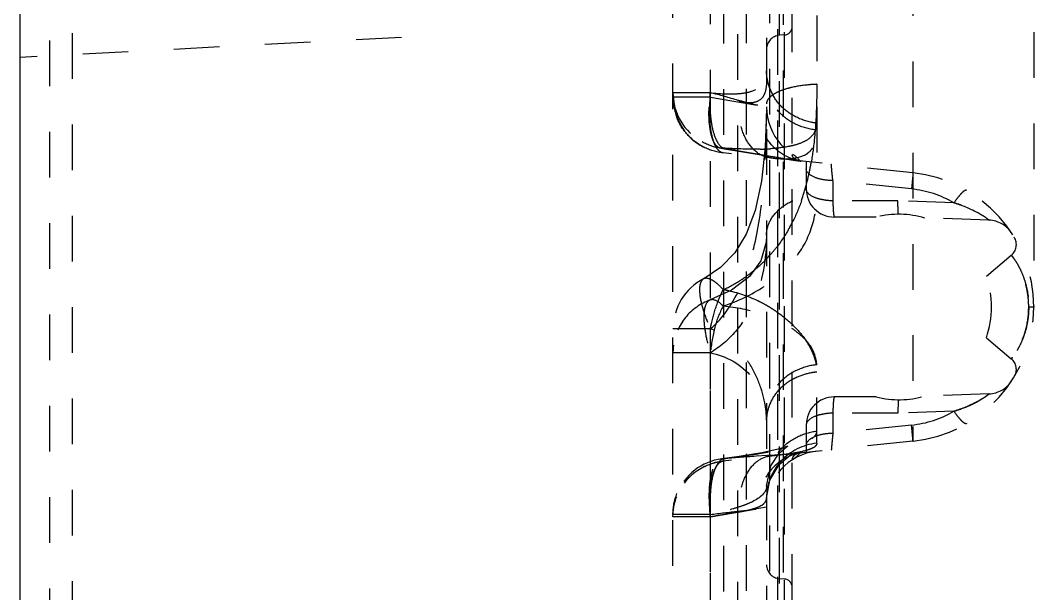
# Model space of a CAD drawing. Header units: millimetres. Extents: x 1147 to 12155, y -6137 to -4403.
# Drawn here: x 3268.09 to 3304.37, y -5353.49 to -5332.97 of the extents above; entities that cross this region are included whole.
import ezdxf

# ---------------------------------------------------------------- set-up
doc = ezdxf.new("R2010")
doc.units = ezdxf.units.MM
doc.header["$LTSCALE"] = 16.335
doc.linetypes.add('HIDDEN', pattern=[0.2, 0.1, -0.1])
doc.layers.get('0').update_dxf_attribs({"linetype": 'CONTINUOUS'})
doc.layers.add('DEFAULT_2', color=8, linetype='HIDDEN')

msp = doc.modelspace()

# ---------------------------------------------------------------- linework, layer by layer
at = {"color": 7, "linetype": 'Continuous'}
msp.add_line((3268.086, -5503.772), (3268.086, -5023.709), dxfattribs=at)
at = {"layer": 'DEFAULT_2', "color": 8, "linetype": 'HIDDEN'}
for p, q in [((3293.277, -5402.415), (3293.277, -5115.128)), ((3295.718, -5399.454), (3295.718, -5118.089)), ((3295.207, -5396.995), (3295.207, -5120.548)), ((3294.799, -5121.249), (3294.799, -5396.294)), ((3292.79, -5388.654), (3292.79, -5127.217)), ((3295.437, -5127.584), (3295.437, -5389.959)), ((3291.451, -5388.431), (3291.451, -5129.112)), ((3294.918, -5388.619), (3294.918, -5128.948)), ((3295.401, -5128.948), (3295.401, -5388.595)), ((3304.365, -5261.525), (3304.365, -5343.234)), ((3300.043, -5262.572), (3300.043, -5348.033)), ((3293.777, -5384.107), (3293.777, -5273.351)), ((3294.074, -5273.351), (3294.074, -5384.107)), ((3295.267, -5379.262), (3295.267, -5296.647)), ((3281.739, -5314.672), (3281.739, -5333.586)), ((3296.6, -5316.464), (3296.6, -5339.214)), ((3269.144, -5410.477), (3269.144, -5331.696)), ((3269.958, -5406.948), (3269.958, -5331.576)), ((3281.739, -5333.586), (3268.086, -5334.302)), ((3295.437, -5333.5), (3295.267, -5333.512)), ((3292.79, -5335.566), (3291.451, -5335.566)), ((3292.79, -5335.72), (3291.451, -5335.72)), ((3292.79, -5335.72), (3294.799, -5336.072)), ((3294.798, -5336.18), (3294.754, -5337.515)), ((3293.164, -5337.555), (3293.362, -5337.585)), ((3293.252, -5337.551), (3293.165, -5337.555)), ((3300.043, -5338.434), (3293.252, -5337.72)), ((3293.362, -5337.585), (3295.749, -5337.976)), ((3294.754, -5337.515), (3294.622, -5338.734)), ((3294.828, -5337.817), (3294.948, -5337.839)), ((3295.749, -5337.976), (3296.043, -5338.013)), ((3295.963, -5337.997), (3295.963, -5337.998)), ((3295.963, -5337.997), (3295.963, -5337.997)), ((3295.963, -5337.997), (3295.97, -5338.002)), ((3295.963, -5337.997), (3295.963, -5337.997)), ((3296.221, -5338.032), (3296.221, -5339.01)), ((3294.622, -5338.734), (3294.391, -5339.782)), ((3299.991, -5339.009), (3297.174, -5338.713)), ((3297.174, -5338.713), (3297.174, -5339.435)), ((3299.504, -5339.435), (3297.174, -5339.435)), ((3301.51, -5339.505), (3299.504, -5339.435)), ((3294.391, -5339.782), (3294.07, -5340.627)), ((3298.728, -5340.016), (3297.226, -5340.016)), ((3302.766, -5340.129), (3300.469, -5340.048)), ((3294.07, -5340.627), (3293.664, -5341.293)), ((3293.664, -5341.293), (3293.156, -5341.826)), ((3302.67, -5342.134), (3303.563, -5341.384)), ((3293.156, -5341.826), (3292.55, -5342.226)), ((3292.55, -5342.226), (3292.549, -5342.226)), ((3292.782, -5342.982), (3292.782, -5342.982)), ((3304.365, -5343.234), (3304.186, -5343.234)), ((3292.791, -5344.018), (3291.451, -5344.018)), ((3292.79, -5390.326), (3292.791, -5344.018)), ((3302.67, -5344.333), (3303.563, -5345.083)), ((3292.79, -5344.875), (3291.451, -5344.875)), ((3296.6, -5348.108), (3296.6, -5345.299)), ((3302.766, -5346.338), (3300.469, -5346.419)), ((3298.728, -5346.451), (3297.226, -5346.451)), ((3299.504, -5347.032), (3297.174, -5347.032)), ((3297.174, -5347.032), (3297.174, -5347.754)), ((3301.51, -5346.962), (3299.504, -5347.032)), ((3296.221, -5347.457), (3296.221, -5348.435)), ((3299.991, -5347.458), (3297.174, -5347.754)), ((3300.043, -5348.033), (3293.252, -5348.747)), ((3294.823, -5348.548), (3294.424, -5348.575)), ((3295.221, -5348.321), (3294.632, -5348.446)), ((3294.944, -5348.539), (3294.823, -5348.548)), ((3295.421, -5348.513), (3294.956, -5348.568)), ((3295.752, -5348.459), (3295.421, -5348.513)), ((3295.841, -5348.438), (3295.752, -5348.459)), ((3295.763, -5348.47), (3295.841, -5348.438)), ((3295.975, -5348.461), (3295.967, -5348.467)), ((3293.207, -5348.664), (3293.252, -5348.664)), ((3293.207, -5348.664), (3293.207, -5348.664)), ((3292.79, -5350.747), (3294.799, -5350.395)), ((3294.799, -5350.395), (3294.248, -5350.492)), ((3292.79, -5350.659), (3291.451, -5350.659)), ((3292.79, -5350.747), (3291.451, -5350.747)), ((3294.248, -5350.492), (3292.791, -5350.747)), ((3295.437, -5352.967), (3295.267, -5352.955))]:
    msp.add_line(p, q, dxfattribs=at)
for points in [[(3296.029, -5338.012), (3295.975, -5338.002), (3295.963, -5337.997)], [(3294.799, -5340.67), (3294.786, -5340.916), (3294.595, -5341.587), (3294.19, -5342.143), (3293.548, -5342.629), (3292.782, -5342.982)], [(3294.799, -5349.642), (3294.95, -5348.923), (3295.247, -5348.468), (3295.515, -5348.243), (3295.564, -5348.216)], [(3295.564, -5348.216), (3295.533, -5348.228), (3295.221, -5348.321)], [(3294.632, -5348.446), (3293.818, -5348.579), (3293.201, -5348.665)], [(3294.799, -5350.08), (3294.916, -5349.43), (3295.249, -5348.867), (3295.641, -5348.535), (3295.763, -5348.47)], [(3295.963, -5348.47), (3295.974, -5348.466), (3296.029, -5348.456)], [(3295.967, -5348.467), (3295.963, -5348.47), (3295.975, -5348.465)]]:
    msp.add_lwpolyline(points, dxfattribs=at)
for centre, radius, start, end in [((3295.416, -5333.199), 0.302, 274, 0), ((3295.302, -5334.013), 0.503, 94, 180), ((3293.462, -5335.566), 2.011, 180.0043, 241.184), ((3293.459, -5335.744), 1.987, 180.0196, 263.9834), ((3296.81, -5336.072), 2.011, 180, 264), ((3294.38, -5328.287), 9.299, 271.1966, 272.7554), ((3294.447, -5329.738), 7.846, 272.7742, 273.7178), ((3308.094, -5263.837), 75.16, 259.92736, 260.24348), ((3295.215, -5338.632), 1.006, 38.2883, 58.083), ((3296.098, -5337.347), 0.669, 260.4432, 264.0521), ((3286.334, -5336.32), 10.215, 348.9545, 350.2226), ((3287.436, -5336.541), 9.091, 345.5779, 348.9936), ((3299.539, -5343.234), 4.826, 276, 84), ((3288.794, -5336.893), 7.688, 340.7356, 345.5988), ((3297.226, -5339.01), 1.006, 180, 270), ((3299.591, -5342.81), 3.821, 59.8618, 83.9982), ((3299.94, -5344.635), 5.365, 69.9399, 72.9899), ((3299.539, -5343.234), 3.318, 73.721, 104.1411), ((3290.518, -5337.573), 5.833, 331.2634, 333.3368), ((3302.731, -5341.133), 1.006, 33.3405, 88), ((3303.24, -5340.999), 0.503, 310, 31.12), ((3291.109, -5337.948), 5.132, 318.1569, 321.4587), ((3291.14, -5337.976), 5.09, 309.5751, 318.1547), ((3291.066, -5337.886), 5.207, 303.1849, 309.56), ((3293.459, -5344.011), 2.004, 116.9983, 179.9998), ((3290.934, -5337.678), 5.453, 295.156, 303.1552), ((3299.539, -5343.234), 3.318, 340.6476, 19.3524), ((3301.079, -5343.219), 3.105, 10.9882, 15.1882), ((3292.36, -5347.446), 4.913, 77.1129, 79.5454), ((3292.33, -5347.569), 5.04, 63.8416, 77.0951), ((3301, -5343.233), 3.186, 359.995, 10.9612), ((3292.399, -5347.427), 4.883, 60.1647, 63.8321), ((3292.442, -5347.351), 4.795, 58.3863, 60.1586), ((3301.026, -5343.236), 3.159, 346.2246, 0.0508), ((3301.187, -5343.278), 2.993, 337.2365, 346.2682), ((3293.448, -5344.876), 1.997, 172.1824, 179.9708), ((3303.24, -5345.468), 0.503, 328.8789, 50), ((3296.801, -5347.81), 2.254, 113.5831, 119.1121), ((3302.731, -5345.334), 1.006, 272, 326.6595), ((3299.539, -5343.234), 3.318, 255.8589, 286.279), ((3297.226, -5347.457), 1.006, 90, 180), ((3296.144, -5347.284), 1.345, 172.9303, 179.9207), ((3299.591, -5343.658), 3.821, 276, 300.1399), ((3296.797, -5350.107), 2.007, 95.9264, 137.541), ((3301.986, -5456.867), 108.556, 93.99475, 94.6152), ((3296.81, -5350.395), 2.011, 96, 180), ((3287.534, -5239.991), 108.801, 273.90487, 274.13534), ((3292.841, -5312.979), 35.62, 274.0886, 274.6847), ((3294.016, -5337.541), 11.063, 277.624, 278.3817), ((3294.357, -5339.858), 8.721, 278.3855, 279.1055), ((3294.641, -5341.626), 6.93, 279.0989, 280.0475), ((3295.22, -5347.826), 1.001, 301.917, 320.766), ((3293.451, -5350.743), 1.999, 96.0509, 158.9286), ((3293.462, -5350.659), 2.011, 97.5248, 158.1423), ((3296.763, -5350.082), 1.964, 158.7232, 179.9438), ((3295.302, -5352.454), 0.503, 180, 266), ((3295.416, -5353.268), 0.302, 0, 86)]:
    msp.add_arc(centre, radius, start, end, dxfattribs=at)
for points, knots in [([(3292.79, -5335.566), (3293.069, -5335.595), (3293.467, -5335.624), (3293.966, -5335.587), (3294.337, -5335.508), (3294.719, -5335.271), (3294.799, -5334.935), (3294.799, -5334.779)], [0, 0, 0, 0, 0.343428, 0.487974, 0.61194, 0.808724, 1, 1, 1, 1]), ([(3294.91, -5335.382), (3294.892, -5335.332), (3294.83, -5335.137), (3294.799, -5334.931), (3294.799, -5334.779)], [0, 0, 0, 0, 0.25992, 1, 1, 1, 1]), ([(3294.799, -5335.137), (3294.799, -5335.279), (3294.784, -5335.482), (3294.68, -5335.713), (3294.528, -5335.879), (3294.206, -5335.957), (3293.949, -5335.923), (3293.803, -5335.897)], [0, 0, 0, 0, 0.278037, 0.389549, 0.491169, 0.70895, 1, 1, 1, 1]), ([(3296.6, -5336.901), (3296.359, -5336.879), (3295.888, -5336.758), (3295.294, -5336.362), (3294.894, -5335.798), (3294.799, -5335.353), (3294.799, -5335.137)], [0, 0, 0, 0, 0.264193, 0.519593, 0.763737, 1, 1, 1, 1]), ([(3295.705, -5336.351), (3295.521, -5336.239), (3295.19, -5335.959), (3294.981, -5335.579), (3294.91, -5335.382)], [0, 0, 0, 0, 0.506357, 1, 1, 1, 1]), ([(3295.218, -5335.536), (3295.188, -5335.55), (3295.088, -5335.599), (3294.993, -5335.66), (3294.935, -5335.714)], [0, 0, 0, 0, 0.290091, 1, 1, 1, 1]), ([(3295.702, -5335.378), (3295.656, -5335.389), (3295.492, -5335.431), (3295.329, -5335.485), (3295.218, -5335.536)], [0, 0, 0, 0, 0.277132, 1, 1, 1, 1]), ([(3296.6, -5335.265), (3296.522, -5335.268), (3296.22, -5335.286), (3295.92, -5335.327), (3295.702, -5335.378)], [0, 0, 0, 0, 0.259292, 1, 1, 1, 1]), ([(3296.6, -5335.265), (3296.6, -5335.402), (3296.596, -5335.945), (3296.574, -5336.489), (3296.543, -5336.893)], [0, 0, 0, 0, 0.253045, 1, 1, 1, 1]), ([(3293.164, -5337.555), (3293.072, -5337.541), (3292.939, -5337.403), (3292.845, -5337.171), (3292.755, -5336.797), (3292.726, -5336.251), (3292.759, -5335.798), (3292.79, -5335.566)], [0, 0, 0, 0, 0.131586, 0.232732, 0.35963, 0.670368, 1, 1, 1, 1]), ([(3293.252, -5337.72), (3293.16, -5337.71), (3293.021, -5337.582), (3292.916, -5337.355), (3292.806, -5336.981), (3292.752, -5336.426), (3292.768, -5335.96), (3292.79, -5335.72)], [0, 0, 0, 0, 0.128272, 0.227623, 0.353223, 0.665031, 1, 1, 1, 1]), ([(3293.251, -5337.72), (3293.16, -5337.71), (3293.021, -5337.582), (3292.916, -5337.354), (3292.806, -5336.981), (3292.752, -5336.425), (3292.768, -5335.96), (3292.79, -5335.72)], [0, 0, 0, 0, 0.128285, 0.227642, 0.353245, 0.665046, 1, 1, 1, 1]), ([(3292.768, -5336.453), (3292.761, -5336.268), (3292.765, -5336.023), (3292.784, -5335.779), (3292.79, -5335.72)], [0, 0, 0, 0, 0.7548, 1, 1, 1, 1]), ([(3292.769, -5336.469), (3292.761, -5336.281), (3292.765, -5336.03), (3292.784, -5335.781), (3292.79, -5335.72)], [0, 0, 0, 0, 0.75472, 1, 1, 1, 1]), ([(3292.876, -5336.86), (3292.83, -5336.655), (3292.78, -5336.223), (3292.778, -5335.789), (3292.79, -5335.566)], [0, 0, 0, 0, 0.485349, 1, 1, 1, 1]), ([(3294.488, -5336.017), (3294.385, -5335.999), (3294.151, -5335.941), (3293.587, -5335.782), (3293.125, -5335.649), (3292.79, -5335.566)], [0, 0, 0, 0, 0.178279, 0.411193, 1, 1, 1, 1]), ([(3294.94, -5337.897), (3294.776, -5337.88), (3294.421, -5337.733), (3294.035, -5337.253), (3293.817, -5336.608), (3293.789, -5336.134), (3293.803, -5335.897)], [0, 0, 0, 0, 0.196615, 0.437012, 0.716248, 1, 1, 1, 1]), ([(3294.935, -5335.714), (3294.913, -5335.734), (3294.846, -5335.804), (3294.799, -5335.9), (3294.799, -5335.968)], [0, 0, 0, 0, 0.307537, 1, 1, 1, 1]), ([(3292.791, -5344.018), (3293.27, -5343.611), (3294.011, -5342.456), (3294.542, -5340.458), (3294.775, -5338.258), (3294.799, -5336.744), (3294.799, -5335.968)], [0, 0, 0, 0, 0.221752, 0.46571, 0.726397, 1, 1, 1, 1]), ([(3296.081, -5338.017), (3295.643, -5337.971), (3294.97, -5337.578), (3294.56, -5336.739), (3294.483, -5336.254), (3294.488, -5336.017)], [0, 0, 0, 0, 0.478026, 0.742462, 1, 1, 1, 1]), ([(3292.846, -5337.096), (3292.835, -5337.047), (3292.794, -5336.835), (3292.775, -5336.619), (3292.768, -5336.453)], [0, 0, 0, 0, 0.231259, 1, 1, 1, 1]), ([(3292.846, -5337.096), (3292.835, -5337.047), (3292.794, -5336.835), (3292.775, -5336.619), (3292.768, -5336.453)], [0, 0, 0, 0, 0.231259, 1, 1, 1, 1]), ([(3292.846, -5337.096), (3292.835, -5337.047), (3292.794, -5336.835), (3292.775, -5336.619), (3292.768, -5336.453)], [0, 0, 0, 0, 0.231259, 1, 1, 1, 1]), ([(3296.6, -5336.656), (3296.524, -5336.648), (3296.211, -5336.597), (3295.91, -5336.476), (3295.705, -5336.351)], [0, 0, 0, 0, 0.240081, 1, 1, 1, 1]), ([(3293.252, -5337.551), (3293.158, -5337.508), (3292.992, -5337.271), (3292.913, -5337.02), (3292.876, -5336.86)], [0, 0, 0, 0, 0.386911, 1, 1, 1, 1]), ([(3294.94, -5337.897), (3295.189, -5337.923), (3295.618, -5337.954), (3296.135, -5337.847), (3296.399, -5337.633), (3296.572, -5337.344), (3296.6, -5337.08), (3296.6, -5336.901)], [0, 0, 0, 0, 0.328519, 0.56596, 0.665561, 0.765615, 1, 1, 1, 1]), ([(3296.6, -5336.656), (3296.596, -5336.747), (3296.563, -5336.932), (3296.391, -5337.176), (3296.101, -5337.354), (3295.869, -5337.427), (3295.738, -5337.459)], [0, 0, 0, 0, 0.214764, 0.430228, 0.683445, 1, 1, 1, 1]), ([(3296.543, -5336.893), (3296.535, -5336.991), (3296.501, -5337.38), (3296.45, -5337.767), (3296.401, -5338.054)], [0, 0, 0, 0, 0.25246, 1, 1, 1, 1]), ([(3292.995, -5337.511), (3292.979, -5337.483), (3292.913, -5337.352), (3292.871, -5337.209), (3292.846, -5337.096)], [0, 0, 0, 0, 0.213627, 1, 1, 1, 1]), ([(3292.995, -5337.511), (3292.979, -5337.483), (3292.913, -5337.352), (3292.871, -5337.209), (3292.846, -5337.096)], [0, 0, 0, 0, 0.213626, 1, 1, 1, 1]), ([(3292.995, -5337.511), (3292.979, -5337.483), (3292.913, -5337.352), (3292.871, -5337.209), (3292.846, -5337.096)], [0, 0, 0, 0, 0.213626, 1, 1, 1, 1]), ([(3293.251, -5337.72), (3293.229, -5337.717), (3293.118, -5337.687), (3293.04, -5337.589), (3292.995, -5337.511)], [0, 0, 0, 0, 0.202988, 1, 1, 1, 1]), ([(3293.251, -5337.72), (3293.229, -5337.717), (3293.118, -5337.687), (3293.04, -5337.589), (3292.995, -5337.511)], [0, 0, 0, 0, 0.202988, 1, 1, 1, 1]), ([(3293.251, -5337.72), (3293.229, -5337.717), (3293.118, -5337.687), (3293.04, -5337.589), (3292.996, -5337.512)], [0, 0, 0, 0, 0.20324, 1, 1, 1, 1]), ([(3293.252, -5337.551), (3293.394, -5337.573), (3293.92, -5337.657), (3294.445, -5337.749), (3294.828, -5337.817)], [0, 0, 0, 0, 0.270318, 1, 1, 1, 1]), ([(3294.574, -5337.584), (3294.472, -5337.586), (3294.03, -5337.589), (3293.589, -5337.571), (3293.252, -5337.551)], [0, 0, 0, 0, 0.232584, 1, 1, 1, 1]), ([(3295.738, -5337.459), (3295.681, -5337.473), (3295.423, -5337.527), (3295.16, -5337.554), (3294.956, -5337.568)], [0, 0, 0, 0, 0.22414, 1, 1, 1, 1]), ([(3295.357, -5337.91), (3295.392, -5337.916), (3295.522, -5337.938), (3295.653, -5337.959), (3295.749, -5337.974)], [0, 0, 0, 0, 0.266725, 1, 1, 1, 1]), ([(3296.029, -5338.012), (3295.965, -5338.005), (3295.879, -5337.987), (3295.79, -5337.922), (3295.747, -5337.881), (3295.705, -5337.782), (3295.738, -5337.784)], [0, 0, 0, 0, 0.470493, 0.632183, 0.76051, 1, 1, 1, 1]), ([(3295.738, -5337.85), (3295.735, -5337.842), (3295.728, -5337.823), (3295.726, -5337.792), (3295.738, -5337.785)], [0, 0, 0, 0, 0.357799, 1, 1, 1, 1]), ([(3295.749, -5337.974), (3295.775, -5337.977), (3295.872, -5337.992), (3295.97, -5338.005), (3296.041, -5338.013)], [0, 0, 0, 0, 0.268254, 1, 1, 1, 1]), ([(3297.174, -5338.713), (3297.05, -5338.71), (3296.815, -5338.684), (3296.48, -5338.599), (3296.221, -5338.423), (3296.221, -5338.289)], [0, 0, 0, 0, 0.337848, 0.632617, 1, 1, 1, 1]), ([(3297.174, -5338.713), (3297.166, -5338.633), (3297.155, -5338.52), (3297.141, -5338.378), (3297.133, -5338.292), (3297.129, -5338.225), (3297.121, -5338.17), (3297.125, -5338.149), (3297.118, -5338.126), (3297.121, -5338.126)], [0, 0, 0, 0, 0.407929, 0.580511, 0.727184, 0.844746, 0.930559, 0.982681, 1, 1, 1, 1]), ([(3300.043, -5338.434), (3300.047, -5338.434), (3300.039, -5338.455), (3300.044, -5338.477), (3300.036, -5338.53), (3300.032, -5338.595), (3300.023, -5338.679), (3300.01, -5338.819), (3299.999, -5338.931), (3299.991, -5339.009)], [0, 0, 0, 0, 0.017604, 0.0694, 0.154447, 0.271213, 0.417335, 0.590263, 1, 1, 1, 1]), ([(3297.174, -5339.435), (3297.05, -5339.432), (3296.815, -5339.406), (3296.48, -5339.32), (3296.221, -5339.145), (3296.221, -5339.01)], [0, 0, 0, 0, 0.337799, 0.632548, 1, 1, 1, 1]), ([(3301.962, -5339.06), (3301.943, -5339.048), (3301.868, -5339.079), (3301.776, -5339.166), (3301.645, -5339.315), (3301.558, -5339.436), (3301.51, -5339.505)], [0, 0, 0, 0, 0.103756, 0.308107, 0.614402, 1, 1, 1, 1]), ([(3301.962, -5339.06), (3301.951, -5339.053), (3301.928, -5339.055), (3301.911, -5339.063), (3301.905, -5339.065)], [0, 0, 0, 0, 0.681851, 1, 1, 1, 1]), ([(3293.252, -5343.204), (3293.765, -5343.027), (3294.699, -5342.594), (3295.81, -5341.636), (3296.469, -5340.47), (3296.6, -5339.624), (3296.6, -5339.214)], [0, 0, 0, 0, 0.292694, 0.5489, 0.778475, 1, 1, 1, 1]), ([(3294.799, -5340.662), (3294.799, -5340.504), (3294.888, -5340.149), (3295.261, -5339.678), (3295.865, -5339.337), (3296.348, -5339.233), (3296.6, -5339.214)], [0, 0, 0, 0, 0.189402, 0.419531, 0.698579, 1, 1, 1, 1]), ([(3297.174, -5339.435), (3297.132, -5339.434), (3296.972, -5339.426), (3296.813, -5339.402), (3296.698, -5339.372)], [0, 0, 0, 0, 0.258794, 1, 1, 1, 1]), ([(3297.174, -5339.435), (3297.176, -5339.514), (3297.181, -5339.655), (3297.191, -5339.82), (3297.201, -5339.92), (3297.209, -5339.971), (3297.215, -5339.998), (3297.222, -5340.016), (3297.226, -5340.016)], [0, 0, 0, 0, 0.406085, 0.722945, 0.839327, 0.924638, 0.977754, 1, 1, 1, 1]), ([(3299.519, -5339.915), (3299.516, -5339.886), (3299.507, -5339.726), (3299.505, -5339.566), (3299.504, -5339.435)], [0, 0, 0, 0, 0.182674, 1, 1, 1, 1]), ([(3301.51, -5339.505), (3301.792, -5339.591), (3302.129, -5339.721), (3302.498, -5339.933), (3302.627, -5340.015), (3302.727, -5340.092), (3302.751, -5340.111), (3302.769, -5340.129), (3302.766, -5340.129)], [0, 0, 0, 0, 0.627448, 0.769396, 0.890648, 0.973508, 0.994455, 1, 1, 1, 1]), ([(3294.799, -5340.67), (3294.798, -5341.492), (3294.599, -5342.748), (3293.741, -5344.139), (3293.129, -5344.672), (3292.79, -5344.875)], [0, 0, 0, 0, 0.508532, 0.75558, 1, 1, 1, 1]), ([(3303.629, -5341.468), (3303.62, -5341.456), (3303.605, -5341.435), (3303.58, -5341.408), (3303.575, -5341.394), (3303.561, -5341.385), (3303.563, -5341.384)], [0, 0, 0, 0, 0.432636, 0.746438, 0.936558, 1, 1, 1, 1]), ([(3303.563, -5341.384), (3303.567, -5341.384), (3303.572, -5341.399), (3303.591, -5341.416), (3303.618, -5341.454), (3303.656, -5341.504), (3303.7, -5341.569), (3303.774, -5341.682), (3303.874, -5341.861), (3303.99, -5342.124), (3304.137, -5342.58), (3304.186, -5342.965), (3304.186, -5343.234)], [0, 0, 0, 0, 0.004687, 0.018704, 0.041737, 0.073367, 0.113157, 0.160681, 0.277613, 0.422427, 0.594023, 1, 1, 1, 1]), ([(3292.55, -5342.226), (3292.477, -5342.263), (3292.409, -5342.414), (3292.398, -5342.627), (3292.424, -5342.952), (3292.547, -5343.427), (3292.697, -5343.813), (3292.79, -5344.018)], [0, 0, 0, 0, 0.129344, 0.225025, 0.343767, 0.643178, 1, 1, 1, 1]), ([(3293.251, -5342.614), (3293.185, -5342.541), (3293.057, -5342.414), (3292.845, -5342.249), (3292.639, -5342.181), (3292.55, -5342.226)], [0, 0, 0, 0, 0.354414, 0.638975, 1, 1, 1, 1]), ([(3292.782, -5342.982), (3292.442, -5343.104), (3291.817, -5343.543), (3291.518, -5344.246), (3291.469, -5344.604)], [0, 0, 0, 0, 0.499844, 1, 1, 1, 1]), ([(3292.783, -5342.983), (3292.695, -5343.017), (3292.596, -5343.181), (3292.559, -5343.425), (3292.551, -5343.788), (3292.622, -5344.281), (3292.727, -5344.677), (3292.79, -5344.875)], [0, 0, 0, 0, 0.141441, 0.248777, 0.380489, 0.686515, 1, 1, 1, 1]), ([(3293.252, -5343.204), (3293.214, -5343.165), (3293.092, -5343.047), (3292.897, -5342.94), (3292.783, -5342.983)], [0, 0, 0, 0, 0.310345, 1, 1, 1, 1]), ([(3292.79, -5344.018), (3292.805, -5343.937), (3292.875, -5343.607), (3292.971, -5343.282), (3293.06, -5343.044)], [0, 0, 0, 0, 0.243985, 1, 1, 1, 1]), ([(3293.252, -5343.204), (3293.113, -5343.434), (3292.919, -5343.991), (3292.82, -5344.564), (3292.79, -5344.875)], [0, 0, 0, 0, 0.462615, 1, 1, 1, 1]), ([(3296.6, -5345.299), (3296.592, -5345.062), (3296.448, -5344.683), (3296.083, -5344.277), (3295.525, -5343.846), (3294.576, -5343.419), (3293.721, -5343.247), (3293.252, -5343.204)], [0, 0, 0, 0, 0.168038, 0.269745, 0.386567, 0.665644, 1, 1, 1, 1]), ([(3294.956, -5343.267), (3295.03, -5343.313), (3295.31, -5343.496), (3295.57, -5343.709), (3295.746, -5343.881)], [0, 0, 0, 0, 0.262243, 1, 1, 1, 1]), ([(3304.186, -5343.234), (3304.186, -5343.373), (3304.168, -5343.643), (3304.094, -5344.02), (3303.99, -5344.343), (3303.874, -5344.606), (3303.773, -5344.785), (3303.701, -5344.899), (3303.655, -5344.963), (3303.62, -5345.013), (3303.586, -5345.05), (3303.58, -5345.07), (3303.561, -5345.082), (3303.563, -5345.083)], [0, 0, 0, 0, 0.210878, 0.406366, 0.577908, 0.722648, 0.839507, 0.886986, 0.926735, 0.958325, 0.981309, 0.995309, 1, 1, 1, 1]), ([(3295.746, -5343.881), (3295.877, -5344.01), (3296.299, -5344.48), (3296.6, -5345.109), (3296.6, -5345.562)], [0, 0, 0, 0, 0.288207, 1, 1, 1, 1]), ([(3294.739, -5346.663), (3294.689, -5346.395), (3294.522, -5345.856), (3293.998, -5344.861), (3293.33, -5344.207), (3292.791, -5344.018)], [0, 0, 0, 0, 0.241256, 0.494025, 1, 1, 1, 1]), ([(3292.79, -5344.875), (3293.355, -5344.976), (3294.359, -5345.556), (3294.799, -5346.625), (3294.799, -5347.113)], [0, 0, 0, 0, 0.540841, 1, 1, 1, 1]), ([(3296.6, -5345.299), (3296.365, -5345.321), (3295.896, -5345.454), (3295.112, -5345.96), (3294.799, -5346.671), (3294.799, -5347.113)], [0, 0, 0, 0, 0.256162, 0.519774, 1, 1, 1, 1]), ([(3303.563, -5345.083), (3303.569, -5345.082), (3303.579, -5345.054), (3303.596, -5345.042), (3303.607, -5345.028)], [0, 0, 0, 0, 0.25247, 1, 1, 1, 1]), ([(3296.6, -5345.562), (3296.542, -5345.567), (3296.302, -5345.599), (3296.067, -5345.671), (3295.899, -5345.745)], [0, 0, 0, 0, 0.241895, 1, 1, 1, 1]), ([(3295.705, -5345.841), (3295.524, -5345.942), (3295.197, -5346.193), (3294.983, -5346.546), (3294.91, -5346.728)], [0, 0, 0, 0, 0.513715, 1, 1, 1, 1]), ([(3302.766, -5346.338), (3302.769, -5346.338), (3302.751, -5346.356), (3302.727, -5346.375), (3302.627, -5346.452), (3302.498, -5346.534), (3302.129, -5346.746), (3301.792, -5346.876), (3301.51, -5346.962)], [0, 0, 0, 0, 0.005533, 0.026467, 0.109375, 0.230717, 0.372711, 1, 1, 1, 1]), ([(3302.283, -5346.654), (3302.389, -5346.599), (3302.552, -5346.502), (3302.71, -5346.395), (3302.76, -5346.347)], [0, 0, 0, 0, 0.633412, 1, 1, 1, 1]), ([(3294.799, -5347.281), (3294.799, -5347.231), (3294.794, -5347.023), (3294.768, -5346.817), (3294.739, -5346.663)], [0, 0, 0, 0, 0.24476, 1, 1, 1, 1]), ([(3294.91, -5346.728), (3294.898, -5346.76), (3294.852, -5346.887), (3294.821, -5347.019), (3294.809, -5347.118)], [0, 0, 0, 0, 0.257152, 1, 1, 1, 1]), ([(3297.226, -5346.451), (3297.222, -5346.451), (3297.215, -5346.469), (3297.209, -5346.496), (3297.201, -5346.547), (3297.191, -5346.647), (3297.181, -5346.812), (3297.176, -5346.953), (3297.174, -5347.032)], [0, 0, 0, 0, 0.022246, 0.075362, 0.160673, 0.277055, 0.593915, 1, 1, 1, 1]), ([(3299.519, -5346.552), (3299.516, -5346.581), (3299.507, -5346.741), (3299.505, -5346.901), (3299.504, -5347.032)], [0, 0, 0, 0, 0.182674, 1, 1, 1, 1]), ([(3301.51, -5346.962), (3301.578, -5346.942), (3301.841, -5346.855), (3302.099, -5346.748), (3302.283, -5346.653)], [0, 0, 0, 0, 0.254422, 1, 1, 1, 1]), ([(3297.174, -5347.032), (3297.05, -5347.035), (3296.815, -5347.061), (3296.48, -5347.147), (3296.221, -5347.323), (3296.221, -5347.457)], [0, 0, 0, 0, 0.337798, 0.632546, 1, 1, 1, 1]), ([(3297.174, -5347.032), (3297.132, -5347.033), (3296.972, -5347.041), (3296.813, -5347.065), (3296.698, -5347.095)], [0, 0, 0, 0, 0.258796, 1, 1, 1, 1]), ([(3301.962, -5347.407), (3301.943, -5347.419), (3301.868, -5347.388), (3301.776, -5347.301), (3301.645, -5347.152), (3301.558, -5347.031), (3301.51, -5346.962)], [0, 0, 0, 0, 0.10376, 0.30811, 0.614404, 1, 1, 1, 1]), ([(3300.043, -5348.033), (3300.047, -5348.033), (3300.039, -5348.012), (3300.044, -5347.99), (3300.036, -5347.937), (3300.032, -5347.872), (3300.023, -5347.788), (3300.01, -5347.648), (3299.999, -5347.536), (3299.991, -5347.458)], [0, 0, 0, 0, 0.017605, 0.069401, 0.154448, 0.271214, 0.417336, 0.590264, 1, 1, 1, 1]), ([(3301.962, -5347.407), (3301.951, -5347.414), (3301.928, -5347.412), (3301.911, -5347.404), (3301.905, -5347.402)], [0, 0, 0, 0, 0.68184, 1, 1, 1, 1]), ([(3301.962, -5347.407), (3301.951, -5347.414), (3301.928, -5347.412), (3301.911, -5347.404), (3301.905, -5347.402)], [0, 0, 0, 0, 0.68184, 1, 1, 1, 1]), ([(3293.252, -5348.664), (3293.697, -5348.606), (3294.336, -5348.517), (3295.138, -5348.369), (3295.629, -5348.258), (3296.036, -5348.133), (3296.37, -5347.997), (3296.6, -5347.813), (3296.6, -5347.685)], [0, 0, 0, 0, 0.376857, 0.540915, 0.683411, 0.801294, 0.892599, 1, 1, 1, 1]), ([(3296.6, -5347.685), (3296.36, -5347.71), (3295.878, -5347.86), (3295.088, -5348.428), (3294.799, -5349.177), (3294.799, -5349.643)], [0, 0, 0, 0, 0.252262, 0.51398, 1, 1, 1, 1]), ([(3297.174, -5347.754), (3297.05, -5347.757), (3296.815, -5347.783), (3296.48, -5347.868), (3296.221, -5348.044), (3296.221, -5348.178)], [0, 0, 0, 0, 0.337848, 0.632617, 1, 1, 1, 1]), ([(3297.174, -5347.754), (3297.166, -5347.834), (3297.155, -5347.947), (3297.141, -5348.089), (3297.133, -5348.175), (3297.129, -5348.242), (3297.121, -5348.297), (3297.125, -5348.318), (3297.118, -5348.341), (3297.121, -5348.341)], [0, 0, 0, 0, 0.407827, 0.580416, 0.727126, 0.844731, 0.930564, 0.982685, 1, 1, 1, 1]), ([(3296.6, -5348.108), (3296.6, -5348.126), (3296.575, -5348.22), (3296.479, -5348.27), (3296.41, -5348.301)], [0, 0, 0, 0, 0.191212, 1, 1, 1, 1]), ([(3294.94, -5348.57), (3294.775, -5348.587), (3294.419, -5348.735), (3294.033, -5349.217), (3293.817, -5349.862), (3293.789, -5350.335), (3293.803, -5350.57)], [0, 0, 0, 0, 0.197721, 0.438817, 0.71773, 1, 1, 1, 1]), ([(3296.081, -5348.45), (3295.643, -5348.496), (3294.97, -5348.889), (3294.56, -5349.728), (3294.483, -5350.213), (3294.488, -5350.45)], [0, 0, 0, 0, 0.478023, 0.74246, 1, 1, 1, 1]), ([(3295.484, -5348.506), (3295.442, -5348.511), (3295.267, -5348.534), (3295.091, -5348.554), (3294.957, -5348.568)], [0, 0, 0, 0, 0.236488, 1, 1, 1, 1]), ([(3296.029, -5348.456), (3295.978, -5348.461), (3295.856, -5348.484), (3295.738, -5348.579), (3295.722, -5348.653)], [0, 0, 0, 0, 0.401707, 1, 1, 1, 1]), ([(3296.029, -5348.456), (3295.996, -5348.459), (3295.938, -5348.469), (3295.832, -5348.506), (3295.75, -5348.575), (3295.726, -5348.648), (3295.73, -5348.678), (3295.738, -5348.683)], [0, 0, 0, 0, 0.236479, 0.429352, 0.817085, 0.934242, 1, 1, 1, 1]), ([(3296.029, -5348.456), (3295.996, -5348.459), (3295.938, -5348.469), (3295.832, -5348.506), (3295.75, -5348.575), (3295.726, -5348.648), (3295.73, -5348.678), (3295.738, -5348.683)], [0, 0, 0, 0, 0.236479, 0.429352, 0.817085, 0.934242, 1, 1, 1, 1]), ([(3296.081, -5348.45), (3296.055, -5348.453), (3295.945, -5348.464), (3295.835, -5348.473), (3295.75, -5348.48)], [0, 0, 0, 0, 0.228986, 1, 1, 1, 1]), ([(3296.26, -5348.356), (3296.231, -5348.365), (3296.096, -5348.403), (3295.958, -5348.431), (3295.85, -5348.45)], [0, 0, 0, 0, 0.218962, 1, 1, 1, 1]), ([(3296.41, -5348.301), (3296.399, -5348.306), (3296.35, -5348.327), (3296.299, -5348.344), (3296.26, -5348.356)], [0, 0, 0, 0, 0.228319, 1, 1, 1, 1]), ([(3292.79, -5350.659), (3292.763, -5350.423), (3292.737, -5349.964), (3292.776, -5349.414), (3292.875, -5349.04), (3292.974, -5348.81), (3293.11, -5348.677), (3293.202, -5348.665)], [0, 0, 0, 0, 0.331904, 0.643138, 0.769452, 0.869867, 1, 1, 1, 1]), ([(3293.252, -5348.747), (3293.16, -5348.757), (3293.021, -5348.885), (3292.916, -5349.113), (3292.806, -5349.486), (3292.752, -5350.042), (3292.768, -5350.507), (3292.79, -5350.747)], [0, 0, 0, 0, 0.128273, 0.227623, 0.353223, 0.665031, 1, 1, 1, 1]), ([(3293.251, -5348.747), (3293.16, -5348.757), (3293.021, -5348.885), (3292.916, -5349.113), (3292.806, -5349.486), (3292.752, -5350.042), (3292.768, -5350.507), (3292.79, -5350.747)], [0, 0, 0, 0, 0.128282, 0.227638, 0.35324, 0.665043, 1, 1, 1, 1]), ([(3292.768, -5350.024), (3292.774, -5349.851), (3292.805, -5349.531), (3292.903, -5349.093), (3293.093, -5348.764), (3293.251, -5348.747)], [0, 0, 0, 0, 0.364683, 0.664109, 1, 1, 1, 1]), ([(3293.252, -5348.664), (3293.158, -5348.693), (3292.98, -5348.916), (3292.837, -5349.364), (3292.77, -5349.977), (3292.773, -5350.426), (3292.79, -5350.659)], [0, 0, 0, 0, 0.138657, 0.364888, 0.670985, 1, 1, 1, 1]), ([(3295.722, -5348.653), (3295.721, -5348.66), (3295.717, -5348.676), (3295.732, -5348.683), (3295.738, -5348.683)], [0, 0, 0, 0, 0.56739, 1, 1, 1, 1]), ([(3294.799, -5349.643), (3294.799, -5349.91), (3294.382, -5350.179), (3293.939, -5350.353), (3293.45, -5350.508), (3293.062, -5350.599), (3292.79, -5350.659)], [0, 0, 0, 0, 0.345708, 0.483402, 0.640329, 1, 1, 1, 1]), ([(3292.79, -5350.747), (3292.785, -5350.688), (3292.766, -5350.448), (3292.761, -5350.206), (3292.768, -5350.024)], [0, 0, 0, 0, 0.245159, 1, 1, 1, 1]), ([(3292.79, -5350.747), (3292.784, -5350.688), (3292.766, -5350.448), (3292.761, -5350.206), (3292.768, -5350.024)], [0, 0, 0, 0, 0.24516, 1, 1, 1, 1]), ([(3293.803, -5350.57), (3293.943, -5350.545), (3294.191, -5350.496), (3294.506, -5350.395), (3294.73, -5350.275), (3294.799, -5350.139), (3294.799, -5350.08)], [0, 0, 0, 0, 0.364219, 0.647205, 0.849856, 1, 1, 1, 1]), ([(3292.79, -5350.659), (3293.12, -5350.615), (3293.686, -5350.549), (3294.254, -5350.491), (3294.488, -5350.45)], [0, 0, 0, 0, 0.583247, 1, 1, 1, 1])]:
    msp.add_open_spline(points, degree=3, knots=knots, dxfattribs=at)
for points in [[(3291.451, -5335.72), (3291.451, -5335.964), (3291.497, -5336.213), (3291.585, -5336.441)], [(3291.967, -5337.065), (3291.803, -5336.883), (3291.671, -5336.668), (3291.584, -5336.439)], [(3291.967, -5337.065), (3291.803, -5336.883), (3291.671, -5336.668), (3291.584, -5336.439)], [(3292.551, -5337.513), (3292.332, -5337.402), (3292.131, -5337.248), (3291.967, -5337.065)], [(3291.968, -5337.066), (3292.131, -5337.248), (3292.332, -5337.401), (3292.55, -5337.512)], [(3293.164, -5337.555), (3292.931, -5337.52), (3292.7, -5337.442), (3292.493, -5337.328)], [(3293.251, -5337.72), (3293.009, -5337.694), (3292.768, -5337.623), (3292.551, -5337.513)], [(3296.052, -5339.43), (3295.961, -5339.689), (3295.854, -5339.944), (3295.731, -5340.19)], [(3295.632, -5340.377), (3295.485, -5340.647), (3295.314, -5340.905), (3295.123, -5341.146)], [(3293.06, -5343.044), (3293.092, -5342.96), (3293.126, -5342.877), (3293.163, -5342.795)], [(3293.163, -5342.795), (3293.19, -5342.734), (3293.22, -5342.673), (3293.251, -5342.614)], [(3292.548, -5348.956), (3292.766, -5348.845), (3293.008, -5348.773), (3293.251, -5348.747)], [(3295.316, -5348.753), (3295.153, -5348.932), (3295.021, -5349.143), (3294.933, -5349.368)], [(3291.451, -5350.659), (3291.451, -5350.404), (3291.501, -5350.146), (3291.595, -5349.91)], [(3291.451, -5350.747), (3291.451, -5350.502), (3291.497, -5350.253), (3291.585, -5350.024)]]:
    msp.add_open_spline(points, degree=3, dxfattribs=at)

doc.saveas('drawing.dxf')
